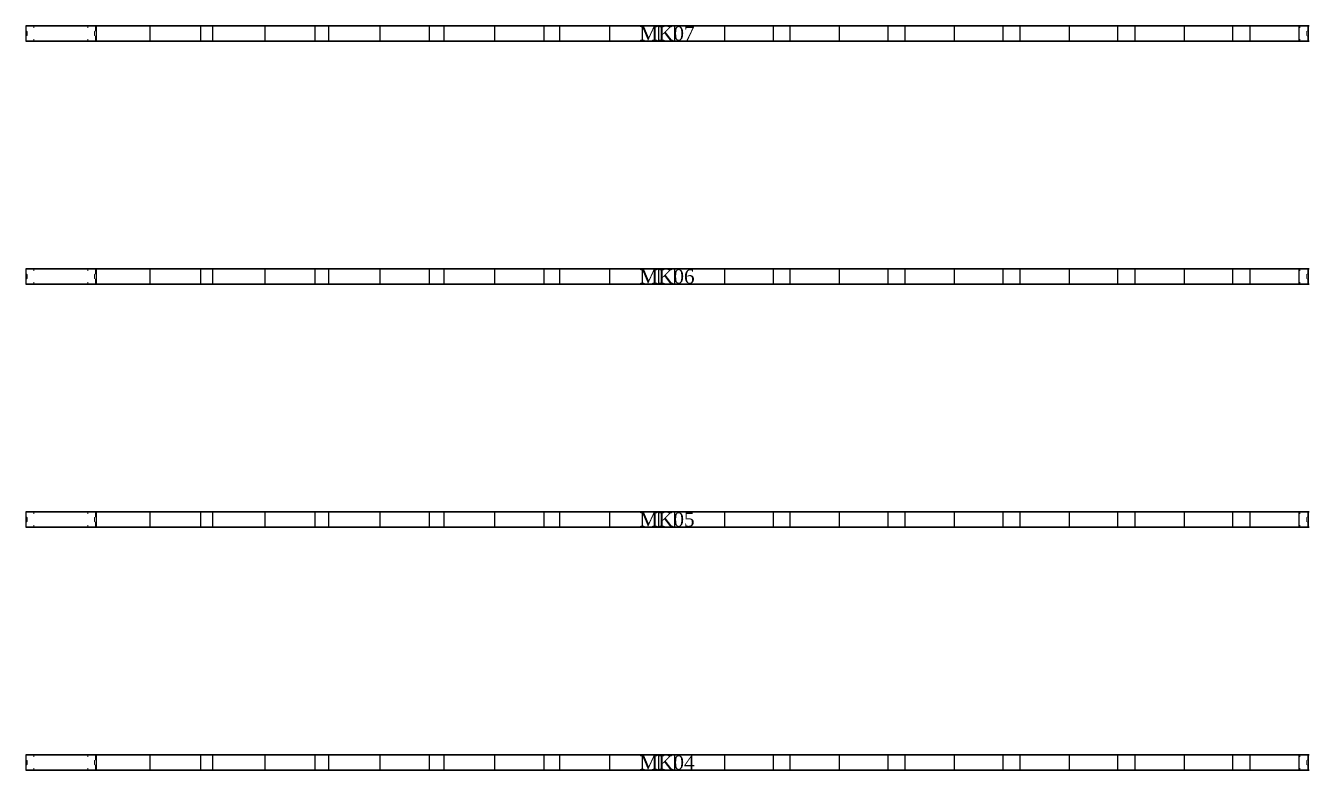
# Model space of a CAD drawing. Extents: x 0 to 11400, y -7652 to 0.
# Drawn here: x 0 to 6605, y -3830 to 0 of the extents above; entities that cross this region are included whole.
import ezdxf
from ezdxf.enums import TextEntityAlignment as Align

# ---------------------------------------------------------------- set-up
doc = ezdxf.new("R2010")
doc.units = 0
doc.layers.add('LCAD_Text', color=6, linetype='Continuous')
doc.layers.add('LCAD_Truss', color=4, linetype='Continuous')
doc.styles.add('Style1', font='TIMES.TTF')

msp = doc.modelspace()

# ---------------------------------------------------------------- linework, layer by layer
at = {"layer": 'LCAD_Truss'}
for p, q in [((0, 0), (0, -80)), ((0, 0), (6600, 0)), ((0, 0), (0, 0)), ((0, 0), (6600, 0)), ((0, 0), (0, -80)), ((6600, 0), (0, 0)), ((0, 0), (5.414912, 0)), ((6605.414912, 0), (5.414912, 0)), ((361.933379, 0), (341.211714, 0)), ((618.551063, 0), (341.211714, 0)), ((361.933379, 0), (361.933379, -80)), ((639.272727, 0), (361.933379, 0)), ((639.272727, 0), (618.551063, 0)), ((639.272727, 0), (639.272727, -80)), ((900.254812, 0), (639.272727, 0)), ((639.272727, 0), (667.411574, 0)), ((639.272727, 0), (639.272727, -80)), ((928.393658, 0), (667.411574, 0)), ((900.254812, 0), (900.254812, -80)), ((900.254812, 0), (928.393658, 0)), ((960.88371, 0), (932.713646, 0)), ((1202.37539, 0), (932.713646, 0)), ((960.88371, 0), (960.88371, -80)), ((1230.545455, 0), (960.88371, 0)), ((1230.545455, 0), (1202.37539, 0)), ((1230.545455, 0), (1230.545455, -80)), ((1487.35826, 0), (1230.545455, 0)), ((1230.545455, 0), (1263.724223, 0)), ((1230.545455, 0), (1230.545455, -80)), ((1520.537029, 0), (1263.724223, 0)), ((1487.35826, 0), (1487.35826, -80)), ((1487.35826, 0), (1520.537029, 0)), ((1557.566185, 0), (1524.366915, 0)), ((1788.618912, 0), (1524.366915, 0)), ((1557.566185, 0), (1557.566185, -80)), ((1821.818182, 0), (1557.566185, 0)), ((1821.818182, 0), (1788.618912, 0)), ((1821.818182, 0), (1821.818182, -80)), ((2075.98227, 0), (1821.818182, 0)), ((1821.818182, 0), (1858.288601, 0)), ((1821.818182, 0), (1821.818182, -80)), ((2112.452689, 0), (1858.288601, 0)), ((2075.98227, 0), (2075.98227, -80)), ((2075.98227, 0), (2112.452689, 0)), ((2152.502073, 0), (2116.01825, 0)), ((2376.607086, 0), (2116.01825, 0)), ((2152.502073, 0), (2152.502073, -80)), ((2413.090909, 0), (2152.502073, 0)), ((2413.090909, 0), (2376.607086, 0)), ((2413.090909, 0), (2413.090909, -80)), ((2665.57165, 0), (2413.090909, 0)), ((2413.090909, 0), (2451.733545, 0)), ((2413.090909, 0), (2413.090909, -80)), ((2704.214286, 0), (2451.733545, 0)), ((2665.57165, 0), (2665.57165, -80)), ((2665.57165, 0), (2704.214286, 0)), ((2746.273797, 0), (2707.622195, 0)), ((2965.712034, 0), (2707.622195, 0)), ((2746.273797, 0), (2746.273797, -80)), ((3004.363636, 0), (2746.273797, 0)), ((3004.363636, 0), (2965.712034, 0)), ((3004.363636, 0), (3004.363636, -80)), ((3255.75017, 0), (3004.363636, 0)), ((3004.363636, 0), (3044.480013, 0)), ((3004.363636, 0), (3004.363636, -80)), ((3295.866546, 0), (3044.480013, 0)), ((3255.75017, 0), (3255.75017, -80)), ((3255.75017, 0), (3295.866546, 0)), ((3339.295905, 0), (3299.173342, 0)), ((3555.513801, 0), (3299.173342, 0)), ((3339.295905, 0), (3339.295905, -80)), ((3595.636364, 0), (3339.295905, 0)), ((3595.636364, 0), (3555.513801, 0)), ((3595.636364, 0), (3595.636364, -80)), ((3846.291273, 0), (3595.636364, 0)), ((3595.636364, 0), (3636.784733, 0)), ((3595.636364, 0), (3595.636364, -80)), ((3887.439643, 0), (3636.784733, 0)), ((3846.291273, 0), (3846.291273, -80)), ((3846.291273, 0), (3887.439643, 0)), ((3931.83099, 0), (3890.678216, 0)), ((4145.756317, 0), (3890.678216, 0)), ((3931.83099, 0), (3931.83099, -80)), ((4186.909091, 0), (3931.83099, 0)), ((4186.909091, 0), (4145.756317, 0)), ((4186.909091, 0), (4186.909091, -80)), ((4437.061325, 0), (4186.909091, 0)), ((4186.909091, 0), (4228.802337, 0)), ((4186.909091, 0), (4186.909091, -80)), ((4478.954571, 0), (4228.802337, 0)), ((4437.061325, 0), (4437.061325, -80)), ((4437.061325, 0), (4478.954571, 0)), ((4524.041586, 0), (4482.145113, 0)), ((4736.285345, 0), (4482.145113, 0)), ((4524.041586, 0), (4524.041586, -80)), ((4778.181818, 0), (4524.041586, 0)), ((4778.181818, 0), (4736.285345, 0)), ((4778.181818, 0), (4778.181818, -80)), ((5027.980207, 0), (4778.181818, 0)), ((4778.181818, 0), (4820.627572, 0)), ((4778.181818, 0), (4778.181818, -80)), ((5070.42596, 0), (4820.627572, 0)), ((5027.980207, 0), (5027.980207, -80)), ((5027.980207, 0), (5070.42596, 0)), ((5116.02967, 0), (5073.581492, 0)), ((5327.006367, 0), (5073.581492, 0)), ((5116.02967, 0), (5116.02967, -80)), ((5369.454545, 0), (5116.02967, 0)), ((5369.454545, 0), (5327.006367, 0)), ((5369.454545, 0), (5369.454545, -80)), ((5618.998609, 0), (5369.454545, 0)), ((5369.454545, 0), (5412.320079, 0)), ((5369.454545, 0), (5369.454545, -80)), ((5661.864142, 0), (5412.320079, 0)), ((5618.998609, 0), (5618.998609, -80)), ((5618.998609, 0), (5661.864142, 0)), ((5707.860807, 0), (5664.99341, 0)), ((5917.859876, 0), (5664.99341, 0)), ((5707.860807, 0), (5707.860807, -80)), ((5960.727273, 0), (5707.860807, 0)), ((5960.727273, 0), (5917.859876, 0)), ((5960.727273, 0), (5960.727273, -80)), ((6210.085307, 0), (5960.727273, 0)), ((5960.727273, 0), (6003.918509, 0)), ((5960.727273, 0), (5960.727273, -80)), ((6253.276544, 0), (6003.918509, 0)), ((6210.085307, 0), (6210.085307, -80)), ((6210.085307, 0), (6253.276544, 0)), ((6299.578323, 0), (6256.385626, 0)), ((6508.807303, 0), (6256.385626, 0)), ((6299.578323, 0), (6299.578323, -80)), ((6552, 0), (6299.578323, 0)), ((6552, 0), (6508.807303, 0)), ((6552, 0), (6552, -80)), ((6600, 0), (6600, -80)), ((6600, 0), (6600, 0)), ((6600, 0), (6600, -80)), ((6600, 0), (6605.414912, 0)), ((0, -80), (6600, -80)), ((0, -80), (0, -80)), ((0, -80), (6600, -80)), ((6600, -80), (0, -80)), ((0, -80), (5.414912, -80)), ((6605.414912, -80), (5.414912, -80)), ((361.933379, -80), (341.211714, -80)), ((618.551063, -80), (341.211714, -80)), ((639.272727, -80), (361.933379, -80)), ((639.272727, -80), (618.551063, -80)), ((900.254812, -80), (639.272727, -80)), ((639.272727, -80), (667.411574, -80)), ((928.393658, -80), (667.411574, -80)), ((900.254812, -80), (928.393658, -80)), ((960.88371, -80), (932.713646, -80)), ((1202.37539, -80), (932.713646, -80)), ((1230.545455, -80), (960.88371, -80)), ((1230.545455, -80), (1202.37539, -80)), ((1487.35826, -80), (1230.545455, -80)), ((1230.545455, -80), (1263.724223, -80)), ((1520.537029, -80), (1263.724223, -80)), ((1487.35826, -80), (1520.537029, -80)), ((1557.566185, -80), (1524.366915, -80)), ((1788.618912, -80), (1524.366915, -80)), ((1821.818182, -80), (1557.566185, -80)), ((1821.818182, -80), (1788.618912, -80)), ((2075.98227, -80), (1821.818182, -80)), ((1821.818182, -80), (1858.288601, -80)), ((2112.452689, -80), (1858.288601, -80)), ((2075.98227, -80), (2112.452689, -80)), ((2152.502073, -80), (2116.01825, -80)), ((2376.607086, -80), (2116.01825, -80)), ((2413.090909, -80), (2152.502073, -80)), ((2413.090909, -80), (2376.607086, -80)), ((2665.57165, -80), (2413.090909, -80)), ((2413.090909, -80), (2451.733545, -80)), ((2704.214286, -80), (2451.733545, -80)), ((2665.57165, -80), (2704.214286, -80)), ((2746.273797, -80), (2707.622195, -80)), ((2965.712034, -80), (2707.622195, -80)), ((3004.363636, -80), (2746.273797, -80)), ((3004.363636, -80), (2965.712034, -80)), ((3255.75017, -80), (3004.363636, -80)), ((3004.363636, -80), (3044.480013, -80)), ((3295.866546, -80), (3044.480013, -80)), ((3255.75017, -80), (3295.866546, -80)), ((3339.295905, -80), (3299.173342, -80)), ((3555.513801, -80), (3299.173342, -80)), ((3595.636364, -80), (3339.295905, -80)), ((3595.636364, -80), (3555.513801, -80)), ((3846.291273, -80), (3595.636364, -80)), ((3595.636364, -80), (3636.784733, -80)), ((3887.439643, -80), (3636.784733, -80)), ((3846.291273, -80), (3887.439643, -80)), ((3931.83099, -80), (3890.678216, -80)), ((4145.756317, -80), (3890.678216, -80)), ((4186.909091, -80), (3931.83099, -80)), ((4186.909091, -80), (4145.756317, -80)), ((4437.061325, -80), (4186.909091, -80)), ((4186.909091, -80), (4228.802337, -80)), ((4478.954571, -80), (4228.802337, -80)), ((4437.061325, -80), (4478.954571, -80)), ((4524.041586, -80), (4482.145113, -80)), ((4736.285345, -80), (4482.145113, -80)), ((4778.181818, -80), (4524.041586, -80)), ((4778.181818, -80), (4736.285345, -80)), ((5027.980207, -80), (4778.181818, -80)), ((4778.181818, -80), (4820.627572, -80)), ((5070.42596, -80), (4820.627572, -80)), ((5027.980207, -80), (5070.42596, -80)), ((5116.02967, -80), (5073.581492, -80)), ((5327.006367, -80), (5073.581492, -80)), ((5369.454545, -80), (5116.02967, -80)), ((5369.454545, -80), (5327.006367, -80)), ((5618.998609, -80), (5369.454545, -80)), ((5369.454545, -80), (5412.320079, -80)), ((5661.864142, -80), (5412.320079, -80)), ((5618.998609, -80), (5661.864142, -80)), ((5707.860807, -80), (5664.99341, -80)), ((5917.859876, -80), (5664.99341, -80)), ((5960.727273, -80), (5707.860807, -80)), ((5960.727273, -80), (5917.859876, -80)), ((6210.085307, -80), (5960.727273, -80)), ((5960.727273, -80), (6003.918509, -80)), ((6253.276544, -80), (6003.918509, -80)), ((6210.085307, -80), (6253.276544, -80)), ((6299.578323, -80), (6256.385626, -80)), ((6508.807303, -80), (6256.385626, -80)), ((6552, -80), (6299.578323, -80)), ((6552, -80), (6508.807303, -80)), ((6600, -80), (6600, -80)), ((6600, -80), (6605.414912, -80)), ((0, -1250), (0, -1330)), ((0, -1250), (6600, -1250)), ((0, -1250), (0, -1250)), ((0, -1250), (6600, -1250)), ((0, -1250), (0, -1330)), ((6600, -1250), (0, -1250)), ((0, -1250), (5.414912, -1250)), ((6605.414912, -1250), (5.414912, -1250)), ((361.933379, -1250), (341.211714, -1250)), ((618.551063, -1250), (341.211714, -1250)), ((361.933379, -1250), (361.933379, -1330)), ((639.272727, -1250), (361.933379, -1250)), ((639.272727, -1250), (618.551063, -1250)), ((639.272727, -1250), (639.272727, -1330)), ((900.254812, -1250), (639.272727, -1250)), ((639.272727, -1250), (667.411574, -1250)), ((639.272727, -1250), (639.272727, -1330)), ((928.393658, -1250), (667.411574, -1250)), ((900.254812, -1250), (900.254812, -1330)), ((900.254812, -1250), (928.393658, -1250)), ((960.88371, -1250), (932.713646, -1250)), ((1202.37539, -1250), (932.713646, -1250)), ((960.88371, -1250), (960.88371, -1330)), ((1230.545455, -1250), (960.88371, -1250)), ((1230.545455, -1250), (1202.37539, -1250)), ((1230.545455, -1250), (1230.545455, -1330)), ((1487.35826, -1250), (1230.545455, -1250)), ((1230.545455, -1250), (1263.724223, -1250)), ((1230.545455, -1250), (1230.545455, -1330)), ((1520.537029, -1250), (1263.724223, -1250)), ((1487.35826, -1250), (1487.35826, -1330)), ((1487.35826, -1250), (1520.537029, -1250)), ((1557.566185, -1250), (1524.366915, -1250)), ((1788.618912, -1250), (1524.366915, -1250)), ((1557.566185, -1250), (1557.566185, -1330)), ((1821.818182, -1250), (1557.566185, -1250)), ((1821.818182, -1250), (1788.618912, -1250)), ((1821.818182, -1250), (1821.818182, -1330)), ((2075.98227, -1250), (1821.818182, -1250)), ((1821.818182, -1250), (1858.288601, -1250)), ((1821.818182, -1250), (1821.818182, -1330)), ((2112.452689, -1250), (1858.288601, -1250)), ((2075.98227, -1250), (2075.98227, -1330)), ((2075.98227, -1250), (2112.452689, -1250)), ((2152.502073, -1250), (2116.01825, -1250)), ((2376.607086, -1250), (2116.01825, -1250)), ((2152.502073, -1250), (2152.502073, -1330)), ((2413.090909, -1250), (2152.502073, -1250)), ((2413.090909, -1250), (2376.607086, -1250)), ((2413.090909, -1250), (2413.090909, -1330)), ((2665.57165, -1250), (2413.090909, -1250)), ((2413.090909, -1250), (2451.733545, -1250)), ((2413.090909, -1250), (2413.090909, -1330)), ((2704.214286, -1250), (2451.733545, -1250)), ((2665.57165, -1250), (2665.57165, -1330)), ((2665.57165, -1250), (2704.214286, -1250)), ((2746.273797, -1250), (2707.622195, -1250)), ((2965.712034, -1250), (2707.622195, -1250)), ((2746.273797, -1250), (2746.273797, -1330)), ((3004.363636, -1250), (2746.273797, -1250)), ((3004.363636, -1250), (2965.712034, -1250)), ((3004.363636, -1250), (3004.363636, -1330)), ((3255.75017, -1250), (3004.363636, -1250)), ((3004.363636, -1250), (3044.480013, -1250)), ((3004.363636, -1250), (3004.363636, -1330)), ((3295.866546, -1250), (3044.480013, -1250)), ((3255.75017, -1250), (3255.75017, -1330)), ((3255.75017, -1250), (3295.866546, -1250)), ((3339.295905, -1250), (3299.173342, -1250)), ((3555.513801, -1250), (3299.173342, -1250)), ((3339.295905, -1250), (3339.295905, -1330)), ((3595.636364, -1250), (3339.295905, -1250)), ((3595.636364, -1250), (3555.513801, -1250)), ((3595.636364, -1250), (3595.636364, -1330)), ((3846.291273, -1250), (3595.636364, -1250)), ((3595.636364, -1250), (3636.784733, -1250)), ((3595.636364, -1250), (3595.636364, -1330)), ((3887.439643, -1250), (3636.784733, -1250)), ((3846.291273, -1250), (3846.291273, -1330)), ((3846.291273, -1250), (3887.439643, -1250)), ((3931.83099, -1250), (3890.678216, -1250)), ((4145.756317, -1250), (3890.678216, -1250)), ((3931.83099, -1250), (3931.83099, -1330)), ((4186.909091, -1250), (3931.83099, -1250)), ((4186.909091, -1250), (4145.756317, -1250)), ((4186.909091, -1250), (4186.909091, -1330)), ((4437.061325, -1250), (4186.909091, -1250)), ((4186.909091, -1250), (4228.802337, -1250)), ((4186.909091, -1250), (4186.909091, -1330)), ((4478.954571, -1250), (4228.802337, -1250)), ((4437.061325, -1250), (4437.061325, -1330)), ((4437.061325, -1250), (4478.954571, -1250)), ((4524.041586, -1250), (4482.145113, -1250)), ((4736.285345, -1250), (4482.145113, -1250)), ((4524.041586, -1250), (4524.041586, -1330)), ((4778.181818, -1250), (4524.041586, -1250)), ((4778.181818, -1250), (4736.285345, -1250)), ((4778.181818, -1250), (4778.181818, -1330)), ((5027.980207, -1250), (4778.181818, -1250)), ((4778.181818, -1250), (4820.627572, -1250)), ((4778.181818, -1250), (4778.181818, -1330)), ((5070.42596, -1250), (4820.627572, -1250)), ((5027.980207, -1250), (5027.980207, -1330)), ((5027.980207, -1250), (5070.42596, -1250)), ((5116.02967, -1250), (5073.581492, -1250)), ((5327.006367, -1250), (5073.581492, -1250)), ((5116.02967, -1250), (5116.02967, -1330)), ((5369.454545, -1250), (5116.02967, -1250)), ((5369.454545, -1250), (5327.006367, -1250)), ((5369.454545, -1250), (5369.454545, -1330)), ((5618.998609, -1250), (5369.454545, -1250)), ((5369.454545, -1250), (5412.320079, -1250)), ((5369.454545, -1250), (5369.454545, -1330)), ((5661.864142, -1250), (5412.320079, -1250)), ((5618.998609, -1250), (5618.998609, -1330)), ((5618.998609, -1250), (5661.864142, -1250)), ((5707.860807, -1250), (5664.99341, -1250)), ((5917.859876, -1250), (5664.99341, -1250)), ((5707.860807, -1250), (5707.860807, -1330)), ((5960.727273, -1250), (5707.860807, -1250)), ((5960.727273, -1250), (5917.859876, -1250)), ((5960.727273, -1250), (5960.727273, -1330)), ((6210.085307, -1250), (5960.727273, -1250)), ((5960.727273, -1250), (6003.918509, -1250)), ((5960.727273, -1250), (5960.727273, -1330)), ((6253.276544, -1250), (6003.918509, -1250)), ((6210.085307, -1250), (6210.085307, -1330)), ((6210.085307, -1250), (6253.276544, -1250)), ((6299.578323, -1250), (6256.385626, -1250)), ((6508.807303, -1250), (6256.385626, -1250)), ((6299.578323, -1250), (6299.578323, -1330)), ((6552, -1250), (6299.578323, -1250)), ((6552, -1250), (6508.807303, -1250)), ((6552, -1250), (6552, -1330)), ((6600, -1250), (6600, -1330)), ((6600, -1250), (6600, -1250)), ((6600, -1250), (6600, -1330)), ((6600, -1250), (6605.414912, -1250)), ((0, -1330), (6600, -1330)), ((0, -1330), (0, -1330)), ((0, -1330), (6600, -1330)), ((6600, -1330), (0, -1330)), ((0, -1330), (5.414912, -1330)), ((6605.414912, -1330), (5.414912, -1330)), ((361.933379, -1330), (341.211714, -1330)), ((618.551063, -1330), (341.211714, -1330)), ((639.272727, -1330), (361.933379, -1330)), ((639.272727, -1330), (618.551063, -1330)), ((900.254812, -1330), (639.272727, -1330)), ((639.272727, -1330), (667.411574, -1330)), ((928.393658, -1330), (667.411574, -1330)), ((900.254812, -1330), (928.393658, -1330)), ((960.88371, -1330), (932.713646, -1330)), ((1202.37539, -1330), (932.713646, -1330)), ((1230.545455, -1330), (960.88371, -1330)), ((1230.545455, -1330), (1202.37539, -1330)), ((1487.35826, -1330), (1230.545455, -1330)), ((1230.545455, -1330), (1263.724223, -1330)), ((1520.537029, -1330), (1263.724223, -1330)), ((1487.35826, -1330), (1520.537029, -1330)), ((1557.566185, -1330), (1524.366915, -1330)), ((1788.618912, -1330), (1524.366915, -1330)), ((1821.818182, -1330), (1557.566185, -1330)), ((1821.818182, -1330), (1788.618912, -1330)), ((2075.98227, -1330), (1821.818182, -1330)), ((1821.818182, -1330), (1858.288601, -1330)), ((2112.452689, -1330), (1858.288601, -1330)), ((2075.98227, -1330), (2112.452689, -1330)), ((2152.502073, -1330), (2116.01825, -1330)), ((2376.607086, -1330), (2116.01825, -1330)), ((2413.090909, -1330), (2152.502073, -1330)), ((2413.090909, -1330), (2376.607086, -1330)), ((2665.57165, -1330), (2413.090909, -1330)), ((2413.090909, -1330), (2451.733545, -1330)), ((2704.214286, -1330), (2451.733545, -1330)), ((2665.57165, -1330), (2704.214286, -1330)), ((2746.273797, -1330), (2707.622195, -1330)), ((2965.712034, -1330), (2707.622195, -1330)), ((3004.363636, -1330), (2746.273797, -1330)), ((3004.363636, -1330), (2965.712034, -1330)), ((3255.75017, -1330), (3004.363636, -1330)), ((3004.363636, -1330), (3044.480013, -1330)), ((3295.866546, -1330), (3044.480013, -1330)), ((3255.75017, -1330), (3295.866546, -1330)), ((3339.295905, -1330), (3299.173342, -1330)), ((3555.513801, -1330), (3299.173342, -1330)), ((3595.636364, -1330), (3339.295905, -1330)), ((3595.636364, -1330), (3555.513801, -1330)), ((3846.291273, -1330), (3595.636364, -1330)), ((3595.636364, -1330), (3636.784733, -1330)), ((3887.439643, -1330), (3636.784733, -1330)), ((3846.291273, -1330), (3887.439643, -1330)), ((3931.83099, -1330), (3890.678216, -1330)), ((4145.756317, -1330), (3890.678216, -1330)), ((4186.909091, -1330), (3931.83099, -1330)), ((4186.909091, -1330), (4145.756317, -1330)), ((4437.061325, -1330), (4186.909091, -1330)), ((4186.909091, -1330), (4228.802337, -1330)), ((4478.954571, -1330), (4228.802337, -1330)), ((4437.061325, -1330), (4478.954571, -1330)), ((4524.041586, -1330), (4482.145113, -1330)), ((4736.285345, -1330), (4482.145113, -1330)), ((4778.181818, -1330), (4524.041586, -1330)), ((4778.181818, -1330), (4736.285345, -1330)), ((5027.980207, -1330), (4778.181818, -1330)), ((4778.181818, -1330), (4820.627572, -1330)), ((5070.42596, -1330), (4820.627572, -1330)), ((5027.980207, -1330), (5070.42596, -1330)), ((5116.02967, -1330), (5073.581492, -1330)), ((5327.006367, -1330), (5073.581492, -1330)), ((5369.454545, -1330), (5116.02967, -1330)), ((5369.454545, -1330), (5327.006367, -1330)), ((5618.998609, -1330), (5369.454545, -1330)), ((5369.454545, -1330), (5412.320079, -1330)), ((5661.864142, -1330), (5412.320079, -1330)), ((5618.998609, -1330), (5661.864142, -1330)), ((5707.860807, -1330), (5664.99341, -1330)), ((5917.859876, -1330), (5664.99341, -1330)), ((5960.727273, -1330), (5707.860807, -1330)), ((5960.727273, -1330), (5917.859876, -1330)), ((6210.085307, -1330), (5960.727273, -1330)), ((5960.727273, -1330), (6003.918509, -1330)), ((6253.276544, -1330), (6003.918509, -1330)), ((6210.085307, -1330), (6253.276544, -1330)), ((6299.578323, -1330), (6256.385626, -1330)), ((6508.807303, -1330), (6256.385626, -1330)), ((6552, -1330), (6299.578323, -1330)), ((6552, -1330), (6508.807303, -1330)), ((6600, -1330), (6600, -1330)), ((6600, -1330), (6605.414912, -1330)), ((0, -2500), (0, -2580)), ((0, -2500), (6600, -2500)), ((0, -2500), (0, -2500)), ((0, -2500), (6600, -2500)), ((0, -2500), (0, -2580)), ((6600, -2500), (0, -2500)), ((0, -2500), (5.414912, -2500)), ((6605.414912, -2500), (5.414912, -2500)), ((361.933379, -2500), (341.211714, -2500)), ((618.551063, -2500), (341.211714, -2500)), ((361.933379, -2500), (361.933379, -2580)), ((639.272727, -2500), (361.933379, -2500)), ((639.272727, -2500), (618.551063, -2500)), ((639.272727, -2500), (639.272727, -2580)), ((900.254812, -2500), (639.272727, -2500)), ((639.272727, -2500), (667.411574, -2500)), ((639.272727, -2500), (639.272727, -2580)), ((928.393658, -2500), (667.411574, -2500)), ((900.254812, -2500), (900.254812, -2580)), ((900.254812, -2500), (928.393658, -2500)), ((960.88371, -2500), (932.713646, -2500)), ((1202.37539, -2500), (932.713646, -2500)), ((960.88371, -2500), (960.88371, -2580)), ((1230.545455, -2500), (960.88371, -2500)), ((1230.545455, -2500), (1202.37539, -2500)), ((1230.545455, -2500), (1230.545455, -2580)), ((1487.35826, -2500), (1230.545455, -2500)), ((1230.545455, -2500), (1263.724223, -2500)), ((1230.545455, -2500), (1230.545455, -2580)), ((1520.537029, -2500), (1263.724223, -2500)), ((1487.35826, -2500), (1487.35826, -2580)), ((1487.35826, -2500), (1520.537029, -2500)), ((1557.566185, -2500), (1524.366915, -2500)), ((1788.618912, -2500), (1524.366915, -2500)), ((1557.566185, -2500), (1557.566185, -2580)), ((1821.818182, -2500), (1557.566185, -2500)), ((1821.818182, -2500), (1788.618912, -2500)), ((1821.818182, -2500), (1821.818182, -2580)), ((2075.98227, -2500), (1821.818182, -2500)), ((1821.818182, -2500), (1858.288601, -2500)), ((1821.818182, -2500), (1821.818182, -2580)), ((2112.452689, -2500), (1858.288601, -2500)), ((2075.98227, -2500), (2075.98227, -2580)), ((2075.98227, -2500), (2112.452689, -2500)), ((2152.502073, -2500), (2116.01825, -2500)), ((2376.607086, -2500), (2116.01825, -2500)), ((2152.502073, -2500), (2152.502073, -2580)), ((2413.090909, -2500), (2152.502073, -2500)), ((2413.090909, -2500), (2376.607086, -2500)), ((2413.090909, -2500), (2413.090909, -2580)), ((2665.57165, -2500), (2413.090909, -2500)), ((2413.090909, -2500), (2451.733545, -2500)), ((2413.090909, -2500), (2413.090909, -2580)), ((2704.214286, -2500), (2451.733545, -2500)), ((2665.57165, -2500), (2665.57165, -2580)), ((2665.57165, -2500), (2704.214286, -2500)), ((2746.273797, -2500), (2707.622195, -2500)), ((2965.712034, -2500), (2707.622195, -2500)), ((2746.273797, -2500), (2746.273797, -2580)), ((3004.363636, -2500), (2746.273797, -2500)), ((3004.363636, -2500), (2965.712034, -2500)), ((3004.363636, -2500), (3004.363636, -2580)), ((3255.75017, -2500), (3004.363636, -2500)), ((3004.363636, -2500), (3044.480013, -2500)), ((3004.363636, -2500), (3004.363636, -2580)), ((3295.866546, -2500), (3044.480013, -2500)), ((3255.75017, -2500), (3255.75017, -2580)), ((3255.75017, -2500), (3295.866546, -2500)), ((3339.295905, -2500), (3299.173342, -2500)), ((3555.513801, -2500), (3299.173342, -2500)), ((3339.295905, -2500), (3339.295905, -2580)), ((3595.636364, -2500), (3339.295905, -2500)), ((3595.636364, -2500), (3555.513801, -2500)), ((3595.636364, -2500), (3595.636364, -2580)), ((3846.291273, -2500), (3595.636364, -2500)), ((3595.636364, -2500), (3636.784733, -2500)), ((3595.636364, -2500), (3595.636364, -2580)), ((3887.439643, -2500), (3636.784733, -2500)), ((3846.291273, -2500), (3846.291273, -2580)), ((3846.291273, -2500), (3887.439643, -2500)), ((3931.83099, -2500), (3890.678216, -2500)), ((4145.756317, -2500), (3890.678216, -2500)), ((3931.83099, -2500), (3931.83099, -2580)), ((4186.909091, -2500), (3931.83099, -2500)), ((4186.909091, -2500), (4145.756317, -2500)), ((4186.909091, -2500), (4186.909091, -2580)), ((4437.061325, -2500), (4186.909091, -2500)), ((4186.909091, -2500), (4228.802337, -2500)), ((4186.909091, -2500), (4186.909091, -2580)), ((4478.954571, -2500), (4228.802337, -2500)), ((4437.061325, -2500), (4437.061325, -2580)), ((4437.061325, -2500), (4478.954571, -2500)), ((4524.041586, -2500), (4482.145113, -2500)), ((4736.285345, -2500), (4482.145113, -2500)), ((4524.041586, -2500), (4524.041586, -2580)), ((4778.181818, -2500), (4524.041586, -2500)), ((4778.181818, -2500), (4736.285345, -2500)), ((4778.181818, -2500), (4778.181818, -2580)), ((5027.980207, -2500), (4778.181818, -2500)), ((4778.181818, -2500), (4820.627572, -2500)), ((4778.181818, -2500), (4778.181818, -2580)), ((5070.42596, -2500), (4820.627572, -2500)), ((5027.980207, -2500), (5027.980207, -2580)), ((5027.980207, -2500), (5070.42596, -2500)), ((5116.02967, -2500), (5073.581492, -2500)), ((5327.006367, -2500), (5073.581492, -2500)), ((5116.02967, -2500), (5116.02967, -2580)), ((5369.454545, -2500), (5116.02967, -2500)), ((5369.454545, -2500), (5327.006367, -2500)), ((5369.454545, -2500), (5369.454545, -2580)), ((5618.998609, -2500), (5369.454545, -2500)), ((5369.454545, -2500), (5412.320079, -2500)), ((5369.454545, -2500), (5369.454545, -2580)), ((5661.864142, -2500), (5412.320079, -2500)), ((5618.998609, -2500), (5618.998609, -2580)), ((5618.998609, -2500), (5661.864142, -2500)), ((5707.860807, -2500), (5664.99341, -2500)), ((5917.859876, -2500), (5664.99341, -2500)), ((5707.860807, -2500), (5707.860807, -2580)), ((5960.727273, -2500), (5707.860807, -2500)), ((5960.727273, -2500), (5917.859876, -2500)), ((5960.727273, -2500), (5960.727273, -2580)), ((6210.085307, -2500), (5960.727273, -2500)), ((5960.727273, -2500), (6003.918509, -2500)), ((5960.727273, -2500), (5960.727273, -2580)), ((6253.276544, -2500), (6003.918509, -2500)), ((6210.085307, -2500), (6210.085307, -2580)), ((6210.085307, -2500), (6253.276544, -2500)), ((6299.578323, -2500), (6256.385626, -2500)), ((6508.807303, -2500), (6256.385626, -2500)), ((6299.578323, -2500), (6299.578323, -2580)), ((6552, -2500), (6299.578323, -2500)), ((6552, -2500), (6508.807303, -2500)), ((6552, -2500), (6552, -2580)), ((6600, -2500), (6600, -2580)), ((6600, -2500), (6600, -2500)), ((6600, -2500), (6600, -2580)), ((6600, -2500), (6605.414912, -2500)), ((0, -2580), (6600, -2580)), ((0, -2580), (0, -2580)), ((0, -2580), (6600, -2580)), ((6600, -2580), (0, -2580)), ((0, -2580), (5.414912, -2580)), ((6605.414912, -2580), (5.414912, -2580)), ((361.933379, -2580), (341.211714, -2580)), ((618.551063, -2580), (341.211714, -2580)), ((639.272727, -2580), (361.933379, -2580)), ((639.272727, -2580), (618.551063, -2580)), ((900.254812, -2580), (639.272727, -2580)), ((639.272727, -2580), (667.411574, -2580)), ((928.393658, -2580), (667.411574, -2580)), ((900.254812, -2580), (928.393658, -2580)), ((960.88371, -2580), (932.713646, -2580)), ((1202.37539, -2580), (932.713646, -2580)), ((1230.545455, -2580), (960.88371, -2580)), ((1230.545455, -2580), (1202.37539, -2580)), ((1487.35826, -2580), (1230.545455, -2580)), ((1230.545455, -2580), (1263.724223, -2580)), ((1520.537029, -2580), (1263.724223, -2580)), ((1487.35826, -2580), (1520.537029, -2580)), ((1557.566185, -2580), (1524.366915, -2580)), ((1788.618912, -2580), (1524.366915, -2580)), ((1821.818182, -2580), (1557.566185, -2580)), ((1821.818182, -2580), (1788.618912, -2580)), ((2075.98227, -2580), (1821.818182, -2580)), ((1821.818182, -2580), (1858.288601, -2580)), ((2112.452689, -2580), (1858.288601, -2580)), ((2075.98227, -2580), (2112.452689, -2580)), ((2152.502073, -2580), (2116.01825, -2580)), ((2376.607086, -2580), (2116.01825, -2580)), ((2413.090909, -2580), (2152.502073, -2580)), ((2413.090909, -2580), (2376.607086, -2580)), ((2665.57165, -2580), (2413.090909, -2580)), ((2413.090909, -2580), (2451.733545, -2580)), ((2704.214286, -2580), (2451.733545, -2580)), ((2665.57165, -2580), (2704.214286, -2580)), ((2746.273797, -2580), (2707.622195, -2580)), ((2965.712034, -2580), (2707.622195, -2580)), ((3004.363636, -2580), (2746.273797, -2580)), ((3004.363636, -2580), (2965.712034, -2580)), ((3255.75017, -2580), (3004.363636, -2580)), ((3004.363636, -2580), (3044.480013, -2580)), ((3295.866546, -2580), (3044.480013, -2580)), ((3255.75017, -2580), (3295.866546, -2580)), ((3339.295905, -2580), (3299.173342, -2580)), ((3555.513801, -2580), (3299.173342, -2580)), ((3595.636364, -2580), (3339.295905, -2580)), ((3595.636364, -2580), (3555.513801, -2580)), ((3846.291273, -2580), (3595.636364, -2580)), ((3595.636364, -2580), (3636.784733, -2580)), ((3887.439643, -2580), (3636.784733, -2580)), ((3846.291273, -2580), (3887.439643, -2580)), ((3931.83099, -2580), (3890.678216, -2580)), ((4145.756317, -2580), (3890.678216, -2580)), ((4186.909091, -2580), (3931.83099, -2580)), ((4186.909091, -2580), (4145.756317, -2580)), ((4437.061325, -2580), (4186.909091, -2580)), ((4186.909091, -2580), (4228.802337, -2580)), ((4478.954571, -2580), (4228.802337, -2580)), ((4437.061325, -2580), (4478.954571, -2580)), ((4524.041586, -2580), (4482.145113, -2580)), ((4736.285345, -2580), (4482.145113, -2580)), ((4778.181818, -2580), (4524.041586, -2580)), ((4778.181818, -2580), (4736.285345, -2580)), ((5027.980207, -2580), (4778.181818, -2580)), ((4778.181818, -2580), (4820.627572, -2580)), ((5070.42596, -2580), (4820.627572, -2580)), ((5027.980207, -2580), (5070.42596, -2580)), ((5116.02967, -2580), (5073.581492, -2580)), ((5327.006367, -2580), (5073.581492, -2580)), ((5369.454545, -2580), (5116.02967, -2580)), ((5369.454545, -2580), (5327.006367, -2580)), ((5618.998609, -2580), (5369.454545, -2580)), ((5369.454545, -2580), (5412.320079, -2580)), ((5661.864142, -2580), (5412.320079, -2580)), ((5618.998609, -2580), (5661.864142, -2580)), ((5707.860807, -2580), (5664.99341, -2580)), ((5917.859876, -2580), (5664.99341, -2580)), ((5960.727273, -2580), (5707.860807, -2580)), ((5960.727273, -2580), (5917.859876, -2580)), ((6210.085307, -2580), (5960.727273, -2580)), ((5960.727273, -2580), (6003.918509, -2580)), ((6253.276544, -2580), (6003.918509, -2580)), ((6210.085307, -2580), (6253.276544, -2580)), ((6299.578323, -2580), (6256.385626, -2580)), ((6508.807303, -2580), (6256.385626, -2580)), ((6552, -2580), (6299.578323, -2580)), ((6552, -2580), (6508.807303, -2580)), ((6600, -2580), (6600, -2580)), ((6600, -2580), (6605.414912, -2580)), ((0, -3750), (0, -3830)), ((0, -3750), (6600, -3750)), ((0, -3750), (0, -3750)), ((0, -3750), (6600, -3750)), ((0, -3750), (0, -3830)), ((6600, -3750), (0, -3750)), ((0, -3750), (5.414912, -3750)), ((6605.414912, -3750), (5.414912, -3750)), ((361.933379, -3750), (341.211714, -3750)), ((618.551063, -3750), (341.211714, -3750)), ((361.933379, -3750), (361.933379, -3830)), ((639.272727, -3750), (361.933379, -3750)), ((639.272727, -3750), (618.551063, -3750)), ((639.272727, -3750), (639.272727, -3830)), ((900.254812, -3750), (639.272727, -3750)), ((639.272727, -3750), (667.411574, -3750)), ((639.272727, -3750), (639.272727, -3830)), ((928.393658, -3750), (667.411574, -3750)), ((900.254812, -3750), (900.254812, -3830)), ((900.254812, -3750), (928.393658, -3750)), ((960.88371, -3750), (932.713646, -3750)), ((1202.37539, -3750), (932.713646, -3750)), ((960.88371, -3750), (960.88371, -3830)), ((1230.545455, -3750), (960.88371, -3750)), ((1230.545455, -3750), (1202.37539, -3750)), ((1230.545455, -3750), (1230.545455, -3830)), ((1487.35826, -3750), (1230.545455, -3750)), ((1230.545455, -3750), (1263.724223, -3750)), ((1230.545455, -3750), (1230.545455, -3830)), ((1520.537029, -3750), (1263.724223, -3750)), ((1487.35826, -3750), (1487.35826, -3830)), ((1487.35826, -3750), (1520.537029, -3750)), ((1557.566185, -3750), (1524.366915, -3750)), ((1788.618912, -3750), (1524.366915, -3750)), ((1557.566185, -3750), (1557.566185, -3830)), ((1821.818182, -3750), (1557.566185, -3750)), ((1821.818182, -3750), (1788.618912, -3750)), ((1821.818182, -3750), (1821.818182, -3830)), ((2075.98227, -3750), (1821.818182, -3750)), ((1821.818182, -3750), (1858.288601, -3750)), ((1821.818182, -3750), (1821.818182, -3830)), ((2112.452689, -3750), (1858.288601, -3750)), ((2075.98227, -3750), (2075.98227, -3830)), ((2075.98227, -3750), (2112.452689, -3750)), ((2152.502073, -3750), (2116.01825, -3750)), ((2376.607086, -3750), (2116.01825, -3750)), ((2152.502073, -3750), (2152.502073, -3830)), ((2413.090909, -3750), (2152.502073, -3750)), ((2413.090909, -3750), (2376.607086, -3750)), ((2413.090909, -3750), (2413.090909, -3830)), ((2665.57165, -3750), (2413.090909, -3750)), ((2413.090909, -3750), (2451.733545, -3750)), ((2413.090909, -3750), (2413.090909, -3830)), ((2704.214286, -3750), (2451.733545, -3750)), ((2665.57165, -3750), (2665.57165, -3830)), ((2665.57165, -3750), (2704.214286, -3750)), ((2746.273797, -3750), (2707.622195, -3750)), ((2965.712034, -3750), (2707.622195, -3750)), ((2746.273797, -3750), (2746.273797, -3830)), ((3004.363636, -3750), (2746.273797, -3750)), ((3004.363636, -3750), (2965.712034, -3750)), ((3004.363636, -3750), (3004.363636, -3830)), ((3255.75017, -3750), (3004.363636, -3750)), ((3004.363636, -3750), (3044.480013, -3750)), ((3004.363636, -3750), (3004.363636, -3830)), ((3295.866546, -3750), (3044.480013, -3750)), ((3255.75017, -3750), (3255.75017, -3830)), ((3255.75017, -3750), (3295.866546, -3750)), ((3339.295905, -3750), (3299.173342, -3750)), ((3555.513801, -3750), (3299.173342, -3750)), ((3339.295905, -3750), (3339.295905, -3830)), ((3595.636364, -3750), (3339.295905, -3750)), ((3595.636364, -3750), (3555.513801, -3750)), ((3595.636364, -3750), (3595.636364, -3830)), ((3846.291273, -3750), (3595.636364, -3750)), ((3595.636364, -3750), (3636.784733, -3750)), ((3595.636364, -3750), (3595.636364, -3830)), ((3887.439643, -3750), (3636.784733, -3750)), ((3846.291273, -3750), (3846.291273, -3830)), ((3846.291273, -3750), (3887.439643, -3750)), ((3931.83099, -3750), (3890.678216, -3750)), ((4145.756317, -3750), (3890.678216, -3750)), ((3931.83099, -3750), (3931.83099, -3830)), ((4186.909091, -3750), (3931.83099, -3750)), ((4186.909091, -3750), (4145.756317, -3750)), ((4186.909091, -3750), (4186.909091, -3830)), ((4437.061325, -3750), (4186.909091, -3750)), ((4186.909091, -3750), (4228.802337, -3750)), ((4186.909091, -3750), (4186.909091, -3830)), ((4478.954571, -3750), (4228.802337, -3750)), ((4437.061325, -3750), (4437.061325, -3830)), ((4437.061325, -3750), (4478.954571, -3750)), ((4524.041586, -3750), (4482.145113, -3750)), ((4736.285345, -3750), (4482.145113, -3750)), ((4524.041586, -3750), (4524.041586, -3830)), ((4778.181818, -3750), (4524.041586, -3750)), ((4778.181818, -3750), (4736.285345, -3750)), ((4778.181818, -3750), (4778.181818, -3830)), ((5027.980207, -3750), (4778.181818, -3750)), ((4778.181818, -3750), (4820.627572, -3750)), ((4778.181818, -3750), (4778.181818, -3830)), ((5070.42596, -3750), (4820.627572, -3750)), ((5027.980207, -3750), (5027.980207, -3830)), ((5027.980207, -3750), (5070.42596, -3750)), ((5116.02967, -3750), (5073.581492, -3750)), ((5327.006367, -3750), (5073.581492, -3750)), ((5116.02967, -3750), (5116.02967, -3830)), ((5369.454545, -3750), (5116.02967, -3750)), ((5369.454545, -3750), (5327.006367, -3750)), ((5369.454545, -3750), (5369.454545, -3830)), ((5618.998609, -3750), (5369.454545, -3750)), ((5369.454545, -3750), (5412.320079, -3750)), ((5369.454545, -3750), (5369.454545, -3830)), ((5661.864142, -3750), (5412.320079, -3750)), ((5618.998609, -3750), (5618.998609, -3830)), ((5618.998609, -3750), (5661.864142, -3750)), ((5707.860807, -3750), (5664.99341, -3750)), ((5917.859876, -3750), (5664.99341, -3750)), ((5707.860807, -3750), (5707.860807, -3830)), ((5960.727273, -3750), (5707.860807, -3750)), ((5960.727273, -3750), (5917.859876, -3750)), ((5960.727273, -3750), (5960.727273, -3830)), ((6210.085307, -3750), (5960.727273, -3750)), ((5960.727273, -3750), (6003.918509, -3750)), ((5960.727273, -3750), (5960.727273, -3830)), ((6253.276544, -3750), (6003.918509, -3750)), ((6210.085307, -3750), (6210.085307, -3830)), ((6210.085307, -3750), (6253.276544, -3750)), ((6299.578323, -3750), (6256.385626, -3750)), ((6508.807303, -3750), (6256.385626, -3750)), ((6299.578323, -3750), (6299.578323, -3830)), ((6552, -3750), (6299.578323, -3750)), ((6552, -3750), (6508.807303, -3750)), ((6552, -3750), (6552, -3830)), ((6600, -3750), (6600, -3830)), ((6600, -3750), (6600, -3750)), ((6600, -3750), (6600, -3830)), ((6600, -3750), (6605.414912, -3750)), ((0, -3830), (6600, -3830)), ((0, -3830), (0, -3830)), ((0, -3830), (6600, -3830)), ((6600, -3830), (0, -3830)), ((0, -3830), (5.414912, -3830)), ((6605.414912, -3830), (5.414912, -3830)), ((361.933379, -3830), (341.211714, -3830)), ((618.551063, -3830), (341.211714, -3830)), ((639.272727, -3830), (361.933379, -3830)), ((639.272727, -3830), (618.551063, -3830)), ((900.254812, -3830), (639.272727, -3830)), ((639.272727, -3830), (667.411574, -3830)), ((928.393658, -3830), (667.411574, -3830)), ((900.254812, -3830), (928.393658, -3830)), ((960.88371, -3830), (932.713646, -3830)), ((1202.37539, -3830), (932.713646, -3830)), ((1230.545455, -3830), (960.88371, -3830)), ((1230.545455, -3830), (1202.37539, -3830)), ((1487.35826, -3830), (1230.545455, -3830)), ((1230.545455, -3830), (1263.724223, -3830)), ((1520.537029, -3830), (1263.724223, -3830)), ((1487.35826, -3830), (1520.537029, -3830)), ((1557.566185, -3830), (1524.366915, -3830)), ((1788.618912, -3830), (1524.366915, -3830)), ((1821.818182, -3830), (1557.566185, -3830)), ((1821.818182, -3830), (1788.618912, -3830)), ((2075.98227, -3830), (1821.818182, -3830)), ((1821.818182, -3830), (1858.288601, -3830)), ((2112.452689, -3830), (1858.288601, -3830)), ((2075.98227, -3830), (2112.452689, -3830)), ((2152.502073, -3830), (2116.01825, -3830)), ((2376.607086, -3830), (2116.01825, -3830)), ((2413.090909, -3830), (2152.502073, -3830)), ((2413.090909, -3830), (2376.607086, -3830)), ((2665.57165, -3830), (2413.090909, -3830)), ((2413.090909, -3830), (2451.733545, -3830)), ((2704.214286, -3830), (2451.733545, -3830)), ((2665.57165, -3830), (2704.214286, -3830)), ((2746.273797, -3830), (2707.622195, -3830)), ((2965.712034, -3830), (2707.622195, -3830)), ((3004.363636, -3830), (2746.273797, -3830)), ((3004.363636, -3830), (2965.712034, -3830)), ((3255.75017, -3830), (3004.363636, -3830)), ((3004.363636, -3830), (3044.480013, -3830)), ((3295.866546, -3830), (3044.480013, -3830)), ((3255.75017, -3830), (3295.866546, -3830)), ((3339.295905, -3830), (3299.173342, -3830)), ((3555.513801, -3830), (3299.173342, -3830)), ((3595.636364, -3830), (3339.295905, -3830)), ((3595.636364, -3830), (3555.513801, -3830)), ((3846.291273, -3830), (3595.636364, -3830)), ((3595.636364, -3830), (3636.784733, -3830)), ((3887.439643, -3830), (3636.784733, -3830)), ((3846.291273, -3830), (3887.439643, -3830)), ((3931.83099, -3830), (3890.678216, -3830)), ((4145.756317, -3830), (3890.678216, -3830)), ((4186.909091, -3830), (3931.83099, -3830)), ((4186.909091, -3830), (4145.756317, -3830)), ((4437.061325, -3830), (4186.909091, -3830)), ((4186.909091, -3830), (4228.802337, -3830)), ((4478.954571, -3830), (4228.802337, -3830)), ((4437.061325, -3830), (4478.954571, -3830)), ((4524.041586, -3830), (4482.145113, -3830)), ((4736.285345, -3830), (4482.145113, -3830)), ((4778.181818, -3830), (4524.041586, -3830)), ((4778.181818, -3830), (4736.285345, -3830)), ((5027.980207, -3830), (4778.181818, -3830)), ((4778.181818, -3830), (4820.627572, -3830)), ((5070.42596, -3830), (4820.627572, -3830)), ((5027.980207, -3830), (5070.42596, -3830)), ((5116.02967, -3830), (5073.581492, -3830)), ((5327.006367, -3830), (5073.581492, -3830)), ((5369.454545, -3830), (5116.02967, -3830)), ((5369.454545, -3830), (5327.006367, -3830)), ((5618.998609, -3830), (5369.454545, -3830)), ((5369.454545, -3830), (5412.320079, -3830)), ((5661.864142, -3830), (5412.320079, -3830)), ((5618.998609, -3830), (5661.864142, -3830)), ((5707.860807, -3830), (5664.99341, -3830)), ((5917.859876, -3830), (5664.99341, -3830)), ((5960.727273, -3830), (5707.860807, -3830)), ((5960.727273, -3830), (5917.859876, -3830)), ((6210.085307, -3830), (5960.727273, -3830)), ((5960.727273, -3830), (6003.918509, -3830)), ((6253.276544, -3830), (6003.918509, -3830)), ((6210.085307, -3830), (6253.276544, -3830)), ((6299.578323, -3830), (6256.385626, -3830)), ((6508.807303, -3830), (6256.385626, -3830)), ((6552, -3830), (6299.578323, -3830)), ((6552, -3830), (6508.807303, -3830)), ((6600, -3830), (6600, -3830)), ((6600, -3830), (6605.414912, -3830))]:
    msp.add_line(p, q, dxfattribs=at)
for points in [[(4.787234, -25.466857), (4.787234, -2.857143), (0, -26.668571), (0, 0)], [(4.787234, -2.857143), (40.212766, -2.857143), (0, 0), (45, 0)], [(40.212766, -11.428571), (45, -11.428571), (40.212766, -2.857143), (45, 0)], [(357.145766, -2.857143), (321.720234, -2.857143), (361.933, 0), (316.933, 0)], [(321.720234, -11.428571), (316.933, -11.428571), (321.720234, -2.857143), (316.933, 0)], [(357.145766, -25.466857), (357.145766, -2.857143), (361.933, -26.668571), (361.933, 0)], [(6595.212766, -2.857143), (6559.787234, -2.857143), (6600, 0), (6555, 0)], [(6559.787234, -11.428571), (6555, -11.428571), (6559.787234, -2.857143), (6555, 0)], [(6595.212766, -25.466857), (6595.212766, -2.857143), (6600, -26.668571), (6600, 0)], [(9.574468, -28.324), (4.787234, -25.466857), (4.787234, -29.525714), (0, -26.668571)], [(4.787234, -54.533143), (9.574468, -51.676), (0, -53.331429), (4.787234, -50.474286)], [(0, -80), (4.787234, -77.142857), (0, -53.331429), (4.787234, -54.533143)], [(9.574468, -51.676), (9.574468, -28.324), (4.787234, -50.474286), (4.787234, -29.525714)], [(352.358532, -28.324), (357.145766, -25.466857), (357.145766, -29.525714), (361.933, -26.668571)], [(352.358532, -51.676), (352.358532, -28.324), (357.145766, -50.474286), (357.145766, -29.525714)], [(357.145766, -54.533143), (352.358532, -51.676), (361.933, -53.331429), (357.145766, -50.474286)], [(361.933, -80), (357.145766, -77.142857), (361.933, -53.331429), (357.145766, -54.533143)], [(6590.425532, -28.324), (6595.212766, -25.466857), (6595.212766, -29.525714), (6600, -26.668571)], [(6590.425532, -51.676), (6590.425532, -28.324), (6595.212766, -50.474286), (6595.212766, -29.525714)], [(6595.212766, -54.533143), (6590.425532, -51.676), (6600, -53.331429), (6595.212766, -50.474286)], [(6600, -80), (6595.212766, -77.142857), (6600, -53.331429), (6595.212766, -54.533143)], [(0, -80), (45, -80), (4.787234, -77.142857), (40.212766, -77.142857)], [(45, -80), (45, -68.571429), (40.212766, -77.142857), (40.212766, -68.571429)], [(316.933, -80), (316.933, -68.571429), (321.720234, -77.142857), (321.720234, -68.571429)], [(361.933, -80), (316.933, -80), (357.145766, -77.142857), (321.720234, -77.142857)], [(6555, -80), (6555, -68.571429), (6559.787234, -77.142857), (6559.787234, -68.571429)], [(6600, -80), (6555, -80), (6595.212766, -77.142857), (6559.787234, -77.142857)], [(4.787234, -1275.466857), (4.787234, -1252.857143), (0, -1276.668571), (0, -1250)], [(4.787234, -1252.857143), (40.212766, -1252.857143), (0, -1250), (45, -1250)], [(40.212766, -1261.428571), (45, -1261.428571), (40.212766, -1252.857143), (45, -1250)], [(357.145766, -1252.857143), (321.720234, -1252.857143), (361.933, -1250), (316.933, -1250)], [(321.720234, -1261.428571), (316.933, -1261.428571), (321.720234, -1252.857143), (316.933, -1250)], [(357.145766, -1275.466857), (357.145766, -1252.857143), (361.933, -1276.668571), (361.933, -1250)], [(6595.212766, -1252.857143), (6559.787234, -1252.857143), (6600, -1250), (6555, -1250)], [(6559.787234, -1261.428571), (6555, -1261.428571), (6559.787234, -1252.857143), (6555, -1250)], [(6595.212766, -1275.466857), (6595.212766, -1252.857143), (6600, -1276.668571), (6600, -1250)], [(9.574468, -1278.324), (4.787234, -1275.466857), (4.787234, -1279.525714), (0, -1276.668571)], [(4.787234, -1304.533143), (9.574468, -1301.676), (0, -1303.331429), (4.787234, -1300.474286)], [(0, -1330), (4.787234, -1327.142857), (0, -1303.331429), (4.787234, -1304.533143)], [(9.574468, -1301.676), (9.574468, -1278.324), (4.787234, -1300.474286), (4.787234, -1279.525714)], [(45, -1330), (45, -1318.571429), (40.212766, -1327.142857), (40.212766, -1318.571429)], [(316.933, -1330), (316.933, -1318.571429), (321.720234, -1327.142857), (321.720234, -1318.571429)], [(352.358532, -1278.324), (357.145766, -1275.466857), (357.145766, -1279.525714), (361.933, -1276.668571)], [(352.358532, -1301.676), (352.358532, -1278.324), (357.145766, -1300.474286), (357.145766, -1279.525714)], [(357.145766, -1304.533143), (352.358532, -1301.676), (361.933, -1303.331429), (357.145766, -1300.474286)], [(361.933, -1330), (357.145766, -1327.142857), (361.933, -1303.331429), (357.145766, -1304.533143)], [(6555, -1330), (6555, -1318.571429), (6559.787234, -1327.142857), (6559.787234, -1318.571429)], [(6590.425532, -1278.324), (6595.212766, -1275.466857), (6595.212766, -1279.525714), (6600, -1276.668571)], [(6590.425532, -1301.676), (6590.425532, -1278.324), (6595.212766, -1300.474286), (6595.212766, -1279.525714)], [(6595.212766, -1304.533143), (6590.425532, -1301.676), (6600, -1303.331429), (6595.212766, -1300.474286)], [(6600, -1330), (6595.212766, -1327.142857), (6600, -1303.331429), (6595.212766, -1304.533143)], [(0, -1330), (45, -1330), (4.787234, -1327.142857), (40.212766, -1327.142857)], [(361.933, -1330), (316.933, -1330), (357.145766, -1327.142857), (321.720234, -1327.142857)], [(6600, -1330), (6555, -1330), (6595.212766, -1327.142857), (6559.787234, -1327.142857)], [(4.787234, -2525.466857), (4.787234, -2502.857143), (0, -2526.668571), (0, -2500)], [(4.787234, -2502.857143), (40.212766, -2502.857143), (0, -2500), (45, -2500)], [(40.212766, -2511.428571), (45, -2511.428571), (40.212766, -2502.857143), (45, -2500)], [(357.145766, -2502.857143), (321.720234, -2502.857143), (361.933, -2500), (316.933, -2500)], [(321.720234, -2511.428571), (316.933, -2511.428571), (321.720234, -2502.857143), (316.933, -2500)], [(357.145766, -2525.466857), (357.145766, -2502.857143), (361.933, -2526.668571), (361.933, -2500)], [(6595.212766, -2502.857143), (6559.787234, -2502.857143), (6600, -2500), (6555, -2500)], [(6559.787234, -2511.428571), (6555, -2511.428571), (6559.787234, -2502.857143), (6555, -2500)], [(6595.212766, -2525.466857), (6595.212766, -2502.857143), (6600, -2526.668571), (6600, -2500)], [(9.574468, -2528.324), (4.787234, -2525.466857), (4.787234, -2529.525714), (0, -2526.668571)], [(4.787234, -2554.533143), (9.574468, -2551.676), (0, -2553.331429), (4.787234, -2550.474286)], [(0, -2580), (4.787234, -2577.142857), (0, -2553.331429), (4.787234, -2554.533143)], [(9.574468, -2551.676), (9.574468, -2528.324), (4.787234, -2550.474286), (4.787234, -2529.525714)], [(45, -2580), (45, -2568.571429), (40.212766, -2577.142857), (40.212766, -2568.571429)], [(316.933, -2580), (316.933, -2568.571429), (321.720234, -2577.142857), (321.720234, -2568.571429)], [(352.358532, -2528.324), (357.145766, -2525.466857), (357.145766, -2529.525714), (361.933, -2526.668571)], [(352.358532, -2551.676), (352.358532, -2528.324), (357.145766, -2550.474286), (357.145766, -2529.525714)], [(357.145766, -2554.533143), (352.358532, -2551.676), (361.933, -2553.331429), (357.145766, -2550.474286)], [(361.933, -2580), (357.145766, -2577.142857), (361.933, -2553.331429), (357.145766, -2554.533143)], [(6555, -2580), (6555, -2568.571429), (6559.787234, -2577.142857), (6559.787234, -2568.571429)], [(6590.425532, -2528.324), (6595.212766, -2525.466857), (6595.212766, -2529.525714), (6600, -2526.668571)], [(6590.425532, -2551.676), (6590.425532, -2528.324), (6595.212766, -2550.474286), (6595.212766, -2529.525714)], [(6595.212766, -2554.533143), (6590.425532, -2551.676), (6600, -2553.331429), (6595.212766, -2550.474286)], [(6600, -2580), (6595.212766, -2577.142857), (6600, -2553.331429), (6595.212766, -2554.533143)], [(0, -2580), (45, -2580), (4.787234, -2577.142857), (40.212766, -2577.142857)], [(361.933, -2580), (316.933, -2580), (357.145766, -2577.142857), (321.720234, -2577.142857)], [(6600, -2580), (6555, -2580), (6595.212766, -2577.142857), (6559.787234, -2577.142857)], [(4.787234, -3775.466857), (4.787234, -3752.857143), (0, -3776.668571), (0, -3750)], [(4.787234, -3752.857143), (40.212766, -3752.857143), (0, -3750), (45, -3750)], [(40.212766, -3761.428571), (45, -3761.428571), (40.212766, -3752.857143), (45, -3750)], [(357.145766, -3752.857143), (321.720234, -3752.857143), (361.933, -3750), (316.933, -3750)], [(321.720234, -3761.428571), (316.933, -3761.428571), (321.720234, -3752.857143), (316.933, -3750)], [(357.145766, -3775.466857), (357.145766, -3752.857143), (361.933, -3776.668571), (361.933, -3750)], [(6595.212766, -3752.857143), (6559.787234, -3752.857143), (6600, -3750), (6555, -3750)], [(6559.787234, -3761.428571), (6555, -3761.428571), (6559.787234, -3752.857143), (6555, -3750)], [(6595.212766, -3775.466857), (6595.212766, -3752.857143), (6600, -3776.668571), (6600, -3750)], [(9.574468, -3778.324), (4.787234, -3775.466857), (4.787234, -3779.525714), (0, -3776.668571)], [(4.787234, -3804.533143), (9.574468, -3801.676), (0, -3803.331429), (4.787234, -3800.474286)], [(0, -3830), (4.787234, -3827.142857), (0, -3803.331429), (4.787234, -3804.533143)], [(0, -3830), (45, -3830), (4.787234, -3827.142857), (40.212766, -3827.142857)], [(9.574468, -3801.676), (9.574468, -3778.324), (4.787234, -3800.474286), (4.787234, -3779.525714)], [(45, -3830), (45, -3818.571429), (40.212766, -3827.142857), (40.212766, -3818.571429)], [(316.933, -3830), (316.933, -3818.571429), (321.720234, -3827.142857), (321.720234, -3818.571429)], [(361.933, -3830), (316.933, -3830), (357.145766, -3827.142857), (321.720234, -3827.142857)], [(352.358532, -3778.324), (357.145766, -3775.466857), (357.145766, -3779.525714), (361.933, -3776.668571)], [(352.358532, -3801.676), (352.358532, -3778.324), (357.145766, -3800.474286), (357.145766, -3779.525714)], [(357.145766, -3804.533143), (352.358532, -3801.676), (361.933, -3803.331429), (357.145766, -3800.474286)], [(361.933, -3830), (357.145766, -3827.142857), (361.933, -3803.331429), (357.145766, -3804.533143)], [(6555, -3830), (6555, -3818.571429), (6559.787234, -3827.142857), (6559.787234, -3818.571429)], [(6600, -3830), (6555, -3830), (6595.212766, -3827.142857), (6559.787234, -3827.142857)], [(6590.425532, -3778.324), (6595.212766, -3775.466857), (6595.212766, -3779.525714), (6600, -3776.668571)], [(6590.425532, -3801.676), (6590.425532, -3778.324), (6595.212766, -3800.474286), (6595.212766, -3779.525714)], [(6595.212766, -3804.533143), (6590.425532, -3801.676), (6600, -3803.331429), (6595.212766, -3800.474286)], [(6600, -3830), (6595.212766, -3827.142857), (6600, -3803.331429), (6595.212766, -3804.533143)]]:
    msp.add_solid(points, dxfattribs=at)

# ---------------------------------------------------------------- texts
at = {"layer": 'LCAD_Text', "style": 'Style1'}
for s, p in [('MK07', (3300, -40)), ('MK06', (3300, -1290)), ('MK05', (3300, -2540)), ('MK04', (3300, -3790))]:
    msp.add_text(s, height=72, dxfattribs=at).set_placement(p, align=Align.MIDDLE)

doc.saveas('drawing.dxf')
